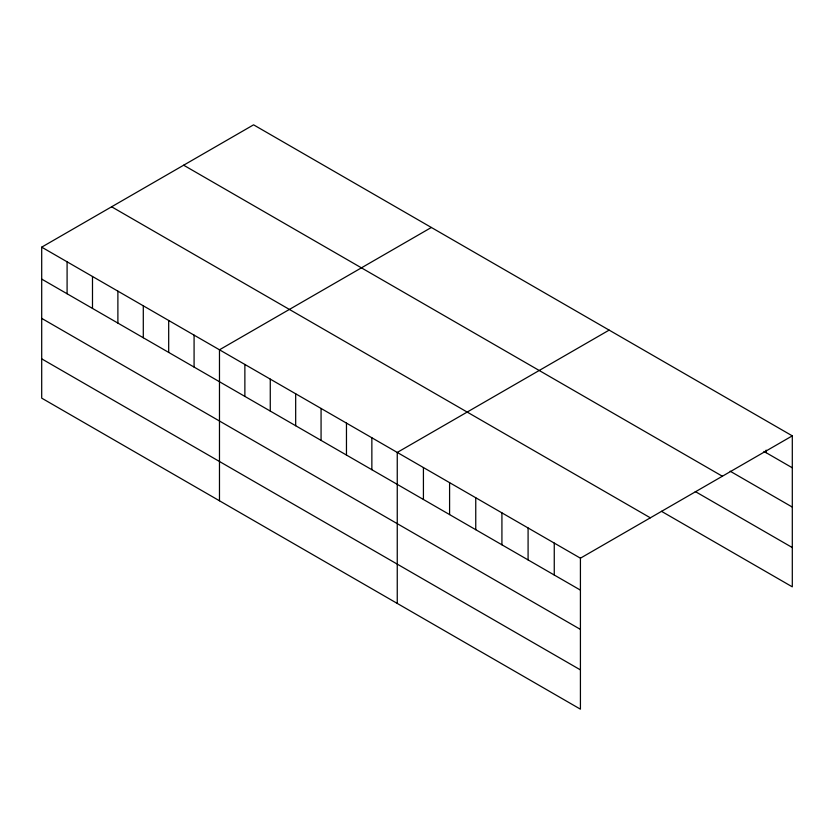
<?xml version="1.0" encoding="UTF-8"?>
<svg xmlns="http://www.w3.org/2000/svg" width="834" height="834" viewBox="0 0 834 834"><rect width="100%" height="100%" fill="white"/><g stroke="black" fill="none" stroke-linecap="round" stroke-linejoin="round"><path stroke-width="1.25" d="M41.7 247.156L580.422 558.186L580.422 709.171L41.7 398.141L41.7 247.156L253.578 124.829L792.3 435.859L792.3 586.844L661.466 511.305M431.355 227.473L219.478 349.8L219.478 500.775M609.133 330.118L397.255 452.435L397.255 603.42M580.422 558.186L792.3 435.859M763.954 451.434L792.3 467.801M730.157 471.2L792.3 507.082M183.657 165.205L722.38 476.235M695.264 491.539L792.3 547.552M111.62 206.79L650.343 517.82M41.7 279.098L580.422 590.128M41.7 318.379L580.422 629.409M41.7 358.849L580.422 669.879M766.133 450.141L766.133 452.695M554.256 543.08L554.256 575.012M528.089 527.974L528.089 559.906M501.922 512.868L501.922 544.8M475.755 497.762L475.755 529.694M449.589 482.657L449.589 514.588M423.422 467.551L423.422 499.483M371.86 437.777L371.86 469.709M346.464 423.109L346.464 455.051M321.069 408.452L321.069 440.383M295.674 393.784L295.674 425.726M270.268 379.126L270.268 411.058M244.873 364.458L244.873 396.4M194.082 335.132L194.082 367.075M168.687 320.475L168.687 352.407M143.292 305.807L143.292 337.749M117.886 291.149L117.886 323.081M92.491 276.481L92.491 308.424M67.095 261.824L67.095 293.756"/></g></svg>
